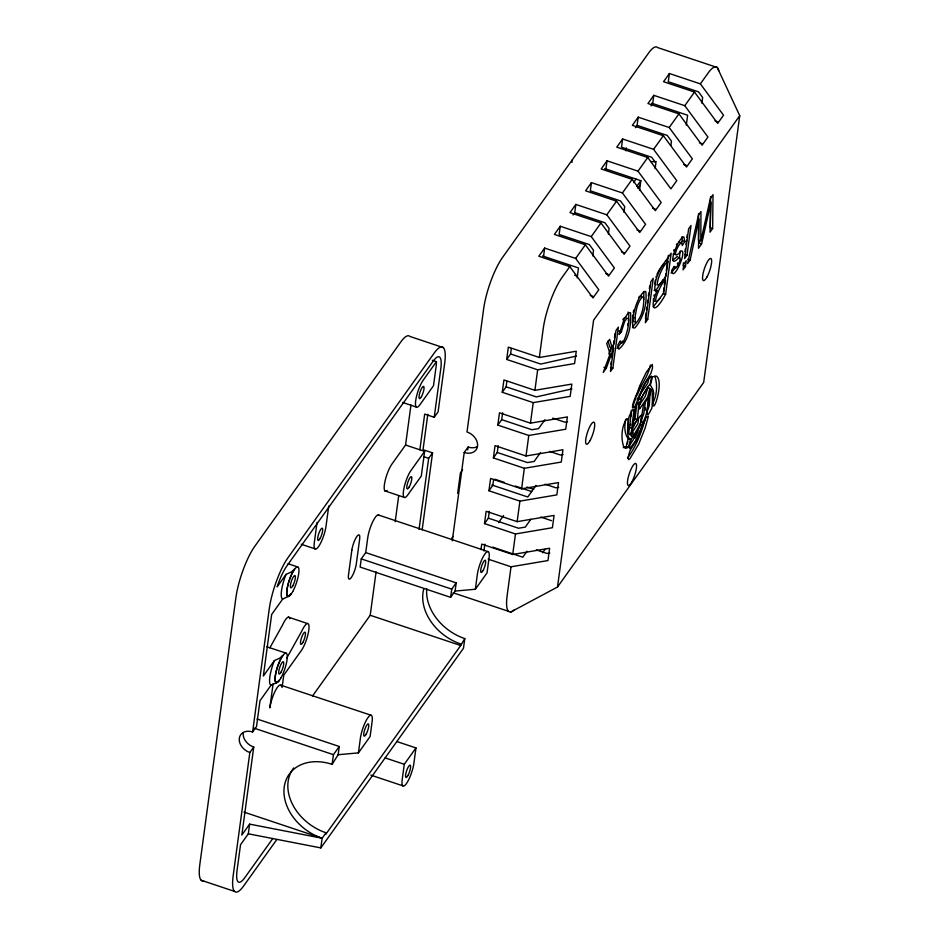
<?xml version="1.0" encoding="UTF-8"?>
<svg xmlns="http://www.w3.org/2000/svg" width="939" height="939" viewBox="0 0 939 939"><rect width="100%" height="100%" fill="white"/><g stroke="black" fill="none" stroke-linecap="round" stroke-linejoin="round"><path stroke-width="1.41" d="M698.569 213.599L698.428 240.255M710.612 196.709L710.26 227.696L712.642 228.494L710.001 232.191L710.987 202.202L701.621 243.917L698.51 248.272L698.98 218.998L690.177 259.939L687.583 263.566L698.475 215.043L700.964 211.568L700.811 241.041L710.389 198.375L713.018 194.69L712.642 228.494M628.038 433.29L629.611 427.562L631.348 410.19M631.994 428.36C631.254 422.808 637.851 398.336 629.787 415.085C626.829 418.935 628.614 447.034 631.994 428.36L629.611 427.562M681.127 242.708L682.36 240.666L681.96 236.675M684.742 241.464L683.862 236.898C678.439 236.628 665.681 270.948 677.958 258.624C684.425 253.507 674.871 274.305 674.202 266.371L671.761 270.315C672.488 283.214 685.963 254.469 682.16 251.018A13.099 3.169 -71.5 0 0 680.646 251.582C670.88 262.439 677.301 244.257 681.784 242.52L682.266 245.56L684.742 241.464L682.36 240.666M647.476 388.429L647.476 387.068M653.415 298.978L653.497 301.032L654.53 301.29M650.387 365.06C647.534 379.79 635.539 391.105 632.463 406.094L634.846 406.892L643.391 385.87L650.844 373.429L652.546 367.877L652.3 364.438L646.243 372.314L639.635 386.011L632.37 407.843L634.846 406.892M636.9 403.254L635.057 418.724L633.449 420.989M645.457 401.798L643.696 414.169L640.715 420.942M638.649 418.008L637.863 423.712L630.961 434.487M643.661 299.682L643.872 292.135M628.379 320.985L628.837 315.398L628.156 312.006M632.874 314.917L632.64 320.469L633.966 321.877M637.44 419.522L638.978 401.751L636.712 404.146L634.928 408.911L632.945 426.036L637.44 419.522L635.057 418.724M625.691 419.393C624.505 425.954 623.977 433.079 628.144 438.642L626.207 446.53L623.285 447.574M631.137 416.106L631.513 413.254M243.213 732.796A12.946 9.871 35.5 0 0 253.741 747.045L249.844 752.503L233.189 875.618A38.839 9.39 -71.5 0 0 243.647 885.947L276.794 839.56M249.844 752.503A12.946 9.871 35.5 0 1 239.316 738.254A12.946 9.871 35.5 0 1 252.614 731.974L269.258 608.859A38.839 9.39 -71.5 0 1 288.038 557.625L434.205 353.064A38.839 9.39 -71.5 0 1 444.663 363.393L438.114 411.822L434.217 417.28L424.686 414.087L419.862 449.793M253.741 747.045L241.839 835.041L249.633 824.137L322.124 838.234L326.021 832.776A46.61 35.529 35.5 0 1 293.707 767.926M272.803 838.492L244.762 877.742A28.487 6.89 -71.5 0 1 237.086 870.171L240.537 844.724L248.33 833.809L249.633 824.137M273.12 683.686L269.845 707.912A15.54 3.756 -71.5 0 1 275.784 689.954A15.54 3.756 -71.5 0 1 281.594 686.491M282.099 687.454L283.766 675.141L301.302 650.586A15.54 3.756 -71.5 0 0 309.037 627.358A15.54 3.756 -71.5 0 0 301.689 631.266L286.794 658.039M317.053 522.401L314.33 542.507A15.54 3.756 -71.5 0 0 318.521 546.639A15.54 3.756 -71.5 0 0 326.033 526.145L328.744 506.027M248.33 833.809L320.821 847.905L322.124 838.234A46.61 35.529 35.5 0 1 284.235 786.952A46.61 35.529 35.5 0 1 332.113 764.358L338.157 754.71L339.272 746.493L257.016 719.004M332.113 764.358L333.427 754.674L339.272 746.493M361.245 558.881L360.142 567.086L450.614 597.333L455.098 591.065L456.213 582.849L365.729 552.613L361.245 558.881L451.729 589.129L456.213 582.849M326.021 832.776L325.833 834.243L460.697 645.516L464.793 638.59A46.61 35.529 35.5 0 1 426.74 588.694M365.729 552.613L367.724 537.906A15.54 3.756 -71.5 0 1 373.053 521.098A15.54 3.756 -71.5 0 1 379.051 515.441M312.534 695.987L370.212 615.268L376.093 571.792M358.416 752.89L360.4 738.183A15.54 3.756 -71.5 0 1 367.982 717.596A15.54 3.756 -71.5 0 1 372.055 722.103L370.107 736.528L358.416 752.89L338.157 754.71M395.19 521.697L398.711 495.663M387.138 490.428A15.54 3.756 -71.5 0 1 384.673 482.928A15.54 3.756 -71.5 0 1 391.915 464.101L405.566 445.016L410.965 405.049M427.82 414.299L423.031 449.675L432.562 452.856L422.151 529.878M424.628 451.389L421.294 476.014L407.655 495.099A15.54 3.756 -71.5 0 1 403.477 490.968A15.54 3.756 -71.5 0 1 410.989 470.474L424.628 451.389L405.566 445.016M419.052 529.408L428.665 458.314L432.562 452.856M434.217 417.28L440.767 368.851A28.487 6.89 -71.5 0 0 433.102 361.269L286.935 565.83A28.487 6.89 -71.5 0 0 277.134 586.852L286.031 574.398L291.513 571.886L294.447 569.245A15.54 3.744 -71.5 0 0 286.9 589.751A15.54 3.744 -71.5 0 0 291.02 593.976M415.965 747.937L404.275 764.299L402.221 779.487A15.54 3.756 -71.5 0 0 406.399 783.619A15.54 3.756 -71.5 0 0 413.911 763.125L415.965 747.937L396.833 741.54M457.669 493.327L460.439 472.81L462.634 469.735M452.269 540.841L464.218 452.481L468.115 447.034A12.946 9.871 35.5 0 0 476.953 446.847M467.728 449.91L468.115 447.034M450.614 597.333L451.729 589.129M464.793 638.59L463.479 648.262L320.821 847.905M475.345 589.258L477.341 574.539A15.54 3.756 -71.5 0 1 484.853 554.033A15.54 3.756 -71.5 0 1 489.019 558.212L487.036 572.884L475.345 589.258L455.098 591.065M480.979 549.597L481.719 544.127L512.694 554.48L549.632 548.247L547.965 560.56L511.027 566.792L488.139 559.139M484.489 523.61L486.156 511.297L517.143 521.65L554.069 515.417L552.402 527.718L515.476 533.962L484.489 523.61L488.386 518.152L489.313 511.309M488.937 490.768L490.592 478.467L521.579 488.82L558.505 482.576L556.839 494.888L519.913 501.133L488.937 490.768L492.834 485.322L493.574 479.852M493.374 457.939L495.041 445.626L526.016 455.99L562.942 449.746L561.287 462.058L524.349 468.291L493.374 457.939L497.271 452.481L498.198 445.649M497.811 425.109L499.478 412.796L530.453 423.149L567.391 416.916L565.724 429.229L528.786 435.461L497.811 425.109L501.708 419.651L502.635 412.808M502.248 392.279L503.914 379.966L534.89 390.319L571.828 384.086L570.161 396.387L533.223 402.631L502.248 392.279L506.144 386.821L506.884 381.351M506.684 359.437L508.351 347.137L539.338 357.489L576.264 351.245L574.598 363.557L537.671 369.802L506.684 359.437L510.593 353.991L511.332 348.522M483.949 550.982L484.876 544.139M543.552 256.288L544.655 248.072L575.642 258.425L598.8 289.764L592.955 297.945L569.797 266.617L538.81 256.253L544.655 248.072M511.027 566.792L507.154 595.526A38.839 9.39 -71.5 0 0 513.962 610.092M512.694 554.48L515.476 533.962M517.143 521.65L519.913 501.133M521.579 488.82L524.349 468.291M526.016 455.99L528.786 435.461M530.453 423.149L533.223 402.631M534.89 390.319L537.671 369.802M539.338 357.489L543.212 328.756A38.839 9.39 -71.5 0 1 561.992 277.521L569.797 266.617M560.254 226.252L554.409 234.433L585.384 244.797L608.542 276.125L614.388 267.944L591.23 236.616L560.254 226.252L559.139 234.468L589.305 244.551L593.518 250.244L592.755 255.924M571.945 162.365L572.274 159.9M573.06 214.984L574.727 212.648L575.842 204.432L606.817 214.796L629.987 246.124L624.13 254.305L600.972 222.977L569.996 212.613L575.842 204.432M577.145 277.838L578.483 267.955L542.578 255.96M591.429 182.612L585.584 190.805L616.571 201.157L639.729 232.485L645.574 224.304L622.416 192.976L591.429 182.612L590.326 190.828L620.491 200.911L624.705 206.603L623.93 212.284M605.913 169.008L607.028 160.804L638.004 171.156L661.162 202.484L655.316 210.676L632.158 179.337L601.183 168.985L607.028 160.804M510.851 611.958L557.508 587.016L593.577 320.246L739.744 115.697L717.279 67.514L657.711 47.607A38.839 9.39 -71.5 0 0 648.591 53.054L502.424 257.603A38.839 9.39 -71.5 0 0 483.644 308.849L467 431.963A12.946 9.871 35.5 0 1 477.528 446.213A12.946 9.871 35.5 0 1 464.218 452.481M608.343 234.104L609.118 228.423L604.904 222.731L574.727 212.648M622.616 138.984L616.77 147.165L647.746 157.517L670.904 188.856L676.761 180.675L653.591 149.336L622.616 138.984L621.512 147.188L651.678 157.271L655.891 162.975L655.117 168.656M625.961 150.78L626.348 147.928M635.433 127.704L637.1 125.368L638.203 117.164L669.19 127.516L692.348 158.855L686.503 167.036L663.345 135.697L632.358 125.345L638.203 117.164M610.679 351.432L611.23 347.301L613.613 348.099L610.456 371.504L612.85 368.158L618.39 327.112L616.007 330.469L614.411 342.254L612.263 348.029L609.881 347.23L608.014 341.033M610.843 364.532L611.23 361.703M611.805 357.454L612.181 354.625M612.756 350.376L614.094 340.47M614.482 337.641L615.057 333.392M639.529 190.464L640.844 180.687L604.657 168.586M653.802 95.344L647.957 103.525L678.932 113.877L702.09 145.216L707.936 137.035L684.777 105.696L653.802 95.344L652.687 103.548L651.02 105.884M669.39 73.524L663.544 81.705L694.52 92.057L717.678 123.396L723.535 115.215L700.365 83.876L669.39 73.524L668.286 81.728L698.452 91.811L702.665 97.515L701.891 103.196M645.527 317.147L646.102 312.898M646.478 310.07L646.865 307.241M647.441 302.992L647.816 300.163M648.391 295.914L648.779 293.085M649.354 288.836L649.729 286.008M628.59 447.328L630.527 439.44C623.93 435.508 631.02 418.043 626.771 418.712C621.289 426.811 620.785 438.525 623.895 447.398L625.667 448.373L628.59 447.328L626.207 446.53M670.904 145.416L671.479 141.155L667.265 135.451L637.1 125.368M647.722 319.354L653.262 278.32L650.868 281.665L645.328 322.711L647.722 319.354L645.339 318.556M663.427 292.088L664.002 287.839M664.389 285.01L665.915 273.683M666.303 270.855L668.404 255.291M686.292 125.098L687.63 115.227L651.713 103.22M655.786 290.609L662.993 279.869L665.375 280.667L663.697 293.062L653.309 306.865M667.934 261.711L666.033 275.82C649.377 301.712 660.528 265.69 667.934 261.711L665.551 260.913M654.096 290.233L657.171 290.55C650.081 305.515 652.077 318.732 665.622 294.294L671.174 253.26L660.704 267.709M683.486 262.826L683.087 265.725L685.47 266.523L686.256 260.725L683.862 264.07L683.076 269.869L685.47 266.523M685.001 251.582L685.388 248.753M685.963 244.504L686.538 240.255M686.914 237.426L687.301 234.597M686.996 255.208L691.022 225.477L688.627 228.834L684.613 258.565L686.996 255.208L684.613 254.41M739.744 115.697L703.675 382.466L557.508 587.016M647.358 389.439L645.304 396.246L639.259 405.261M655.281 280.28L655.035 283.824L655.985 284.857M645.07 410.366L645.469 407.866M635.726 399.544L635.867 398.922M649.037 377.607L647.933 382.525A3.028 0.728 -71.5 0 1 647.429 383.699L640.128 394.392M627.628 325.516L628.038 323.216M633.238 312.511L633.719 310.011M621.336 331.831L624.564 321.643L626.677 318.509L628.367 318.18C630.902 321.079 622.651 351.632 620.268 340.904L617.839 344.906L618.778 349.249C628.578 341.08 631.595 325.14 630.539 312.804L628.837 312.722L627.698 313.779L624.247 318.931L619.071 334.484L621.336 331.831L618.954 331.033M627.287 443.795L627.851 441.518M699.895 240.255L699.238 243.119L701.621 243.917M650.164 391.481C652.347 381.844 653.497 408.383 651.032 409.604C642.687 426.975 649.706 395.742 650.164 391.481L649.248 405.859L646.513 412.984M653.884 296.043L654.166 294.94M645.879 416.775C641.807 431.224 636.748 445.872 627.545 457.915M679.284 258.471L680.223 250.936M655.985 277.216L656.279 276.277M673.65 250.807L674.014 249.68M608.801 353.98L611.23 347.301M612.263 348.029L609.646 339.355L606.7 343.486L610.115 353.874L603.225 372.454L606.324 368.123L613.613 348.099M639.94 424.909L640.351 423.806M656.924 274.446L657.277 273.554M637.346 394.896L638.931 391.023M638.661 428.149L632.898 440.426L628.461 446.905M677.301 263.894L677.723 262.932M634.764 438.349L638.015 431.095M639.459 389.732L640.961 386.551M657.687 272.674L658.098 271.841M622.534 341.01L617.111 348.322M269.857 647.84L282.616 624.893A15.54 3.756 -71.5 0 1 289.822 618.789M639.424 395.519L637.839 398.242M675.458 267.509L675.998 266.535M658.509 271.078L659.378 269.646M652.312 404.134C656.971 395.941 657.746 384.967 654.882 376.163M622.839 319.683L623.508 318.65M636.184 322.547L632.487 327.148M674.918 268.425L671.068 273.096M676.409 244.656L677.066 243.694M659.824 268.965L660.258 268.319M663.744 263.659C658.38 271.453 654.131 281.043 654.952 290.632L655.856 291.266L657.171 290.55M436.424 361.668L423.196 380.189A15.54 3.756 -71.5 0 0 415.684 400.683A15.54 3.756 -71.5 0 0 419.862 404.815L433.501 385.718L436.001 367.255A28.487 6.89 -71.5 0 0 436.424 361.668L432.339 360.294M286.031 574.398A19.684 4.754 -71.5 0 0 282.709 599.023L271.664 614.482L263.343 676.045L274.388 660.587L279.822 658.086L282.756 655.469A15.54 3.756 -71.5 0 0 275.233 675.963A15.54 3.756 -71.5 0 0 279.388 680.141L276.465 682.735L271.054 685.212L260.009 700.67L256.511 726.528L252.614 731.974M575.642 258.425L585.384 244.797M591.23 236.616L600.972 222.977M606.817 214.796L616.571 201.157M622.416 192.976L632.158 179.337M638.004 171.156L647.746 157.517M653.591 149.336L663.345 135.697M669.19 127.516L678.932 113.877M684.777 105.696L694.52 92.057M700.365 83.876L708.17 72.972A38.839 9.39 -71.5 0 1 718.746 70.648M633.579 182.6L636.079 179.091M636.677 186.532L640.844 180.687M637.792 188.293L640.292 184.783M451.565 538.47L453.032 536.427M544.972 419.674L538.587 428.607L531.873 429.733L501.708 419.651M540.535 452.516L534.15 461.436L527.436 462.575L497.271 452.481M665.375 280.667C661.549 280.491 649.354 311.009 659.8 298.52M498.515 522.624L503.562 515.558M536.005 485.463L527.765 497.001L491.86 484.994M530.852 519.29L525.277 527.108L518.563 528.234L488.386 518.152M527.049 551.24L522.788 557.203L492.74 547.155M542.613 552.754L545.043 549.338M631.924 434.616L633.297 432.797M638.579 297.546L639.4 296.583M291.02 594.011L288.085 596.57L282.709 599.023M624.294 317.711L625.984 317.382M672.641 260.338L677.031 256.593L677.829 256.887M674.589 254L673.521 254.657L673.134 254M678.369 242.133L679.402 241.722L679.883 242.72M576.417 356.057L540.758 364.074L510.593 353.991M571.98 388.887L536.322 396.904L506.144 386.821M567.543 421.728L564.855 422.174L552.742 418.125M563.095 454.558L560.419 455.016L549.655 451.413M558.658 487.388L555.97 487.846L545.207 484.242M549.784 553.059L547.097 553.505L536.333 549.914M640.128 295.961L641.173 296.219L641.466 297.417M650.774 161.614L656.267 161.649M288.05 563.752L297.534 566.886M266.887 646.783L285.867 653.075M281.007 685.247L370.999 715.225M714.966 120.931L717.654 121.824M699.367 142.751L702.067 143.644M683.78 164.571L686.468 165.464M652.593 208.2L655.293 209.104M637.006 230.02L639.694 230.924M687.794 259.141L690.177 259.939M621.418 251.84L624.106 252.744M605.819 273.66L608.519 274.564M663.239 293.496L665.622 294.294M574.645 275.256L577.379 276.172M590.232 295.48L592.92 296.384M610.467 367.36L612.85 368.158M603.941 367.325L606.324 368.123M443.325 347.618L409.967 336.467A38.839 9.39 -71.5 0 0 400.847 341.913L254.68 546.463A38.839 9.39 -71.5 0 0 235.9 597.709L199.831 864.467A38.839 9.39 -71.5 0 0 203.54 880.899M628.144 438.642L630.527 439.44M402.596 402.444L416.212 406.998M526.826 487.024L533.657 489.313M494.783 479.219L504.349 482.411M515.276 486.062L531.662 491.543M423.9 456.718L428.665 458.314M540.77 517.072L551.533 520.676M384.943 490.909L404.005 497.283M378.264 514.936L487.881 551.58M453.068 592.767L508.492 611.301M301.255 544.268L314.87 548.81M370.212 615.268L460.697 645.516M288.367 617.134L307.429 623.508M385.131 757.902L404.275 764.299M253.917 728.101L333.427 754.674M370.846 775.133L402.761 785.802M243.987 812.106L322.124 838.234M201.169 880.242L234.527 891.393M630.527 425.214L630.468 424.205M271.054 685.212A19.684 4.754 -71.5 0 1 274.388 660.587M460.896 644.037A46.61 35.529 35.5 0 1 423.818 588.73M653.673 393.23C649.142 427.914 665.61 381.457 656.314 376.105L652.535 376.774L650.34 385.002L653.016 389.662L653.673 393.23M642.898 423.982L635.28 441.224L629.799 448.678L629.494 445.638L631.407 438.912L635.68 433.595L640.926 424.604L642.898 423.982M628.226 457.962L628.602 459.664L629.928 458.713L638.708 444.124L645.152 428.031L648.415 416.247L645.903 417.691L637.147 439.147L629.987 450.708L628.954 454.065A8.064 1.948 -71.5 0 0 628.308 457.129L628.226 457.962M640.656 422.691C625.351 453.948 630.644 423.794 641.478 414.979L640.656 422.691M648.051 399.028C650.034 410.93 636.83 442.069 643.497 404.815L648.016 398.089L648.051 399.028M632.452 322.3L633.109 327.922L634.87 327.946C643.203 318.286 647.37 304.048 645.774 291.501L644.001 291.501C636.278 299.682 633.708 311.443 632.452 322.3M651.619 376.304L650.316 383.323A3.028 0.728 -71.5 0 1 649.811 384.497C645.469 388.523 642.922 398.23 638.133 400.19C640.985 393.371 645.586 378.253 651.619 376.304M649.894 388.441L647.687 397.044L639.541 409.064C637.874 404.099 646.267 385.319 649.894 388.441M635.01 317.887L635.316 322.406L636.349 322.676C642.217 315.891 644.318 305.797 643.555 297.017L642.511 296.759C637.194 302.299 636.032 310.563 635.01 317.887M351.843 550.137L348.51 574.762A10.352 2.5 -71.5 0 0 351.303 577.508A10.352 2.5 -71.5 0 0 356.315 563.846L359.637 539.221A10.352 2.5 -71.5 0 0 356.855 536.474A10.352 2.5 -71.5 0 0 351.843 550.137M707.02 276.864A11.655 2.817 -71.5 0 0 711.081 258.671A11.655 2.817 -71.5 0 0 703.182 273.073A11.655 2.817 -71.5 0 0 707.02 276.864M631.912 481.813A11.655 2.817 -71.5 0 0 635.961 463.608A11.655 2.817 -71.5 0 0 628.074 478.021A11.655 2.817 -71.5 0 0 631.912 481.813M590.091 440.508A11.655 2.817 -71.5 0 0 594.141 422.315A11.655 2.817 -71.5 0 0 586.253 436.717A11.655 2.817 -71.5 0 0 590.091 440.508M292.839 585.748A6.479 1.561 -71.5 0 0 295.081 575.63A6.479 1.561 -71.5 0 0 290.703 583.635A6.479 1.561 -71.5 0 0 292.839 585.748M281.184 671.937A6.479 1.561 -71.5 0 0 283.437 661.819A6.479 1.561 -71.5 0 0 279.047 669.824A6.479 1.561 -71.5 0 0 281.184 671.937M302.921 642.346A6.479 1.561 -71.5 0 0 305.175 632.24A6.479 1.561 -71.5 0 0 300.797 640.245A6.479 1.561 -71.5 0 0 302.921 642.346M320.14 538.399A6.479 1.561 -71.5 0 0 322.394 528.281A6.479 1.561 -71.5 0 0 318.004 536.286A6.479 1.561 -71.5 0 0 320.14 538.399M421.482 396.575A6.479 1.561 -71.5 0 0 423.735 386.457A6.479 1.561 -71.5 0 0 419.357 394.462A6.479 1.561 -71.5 0 0 421.482 396.575M409.275 486.86A6.479 1.561 -71.5 0 0 411.528 476.754A6.479 1.561 -71.5 0 0 407.139 484.759A6.479 1.561 -71.5 0 0 409.275 486.86M483.139 570.431A6.479 1.561 -71.5 0 0 485.393 560.325A6.479 1.561 -71.5 0 0 481.014 568.33A6.479 1.561 -71.5 0 0 483.139 570.431M366.21 734.075A6.479 1.561 -71.5 0 0 368.464 723.969A6.479 1.561 -71.5 0 0 364.074 731.974A6.479 1.561 -71.5 0 0 366.21 734.075M408.031 775.379A6.479 1.561 -71.5 0 0 410.284 765.262A6.479 1.561 -71.5 0 0 405.894 773.266A6.479 1.561 -71.5 0 0 408.031 775.379M292.722 591.547A15.54 3.756 -71.5 0 0 298.215 567.203A15.54 3.756 -71.5 0 0 287.686 586.265A15.54 3.756 -71.5 0 0 292.722 591.547M281.101 677.665A15.54 3.756 -71.5 0 0 286.536 653.38A15.54 3.756 -71.5 0 0 276.019 672.524A15.54 3.756 -71.5 0 0 281.101 677.665"/></g></svg>
